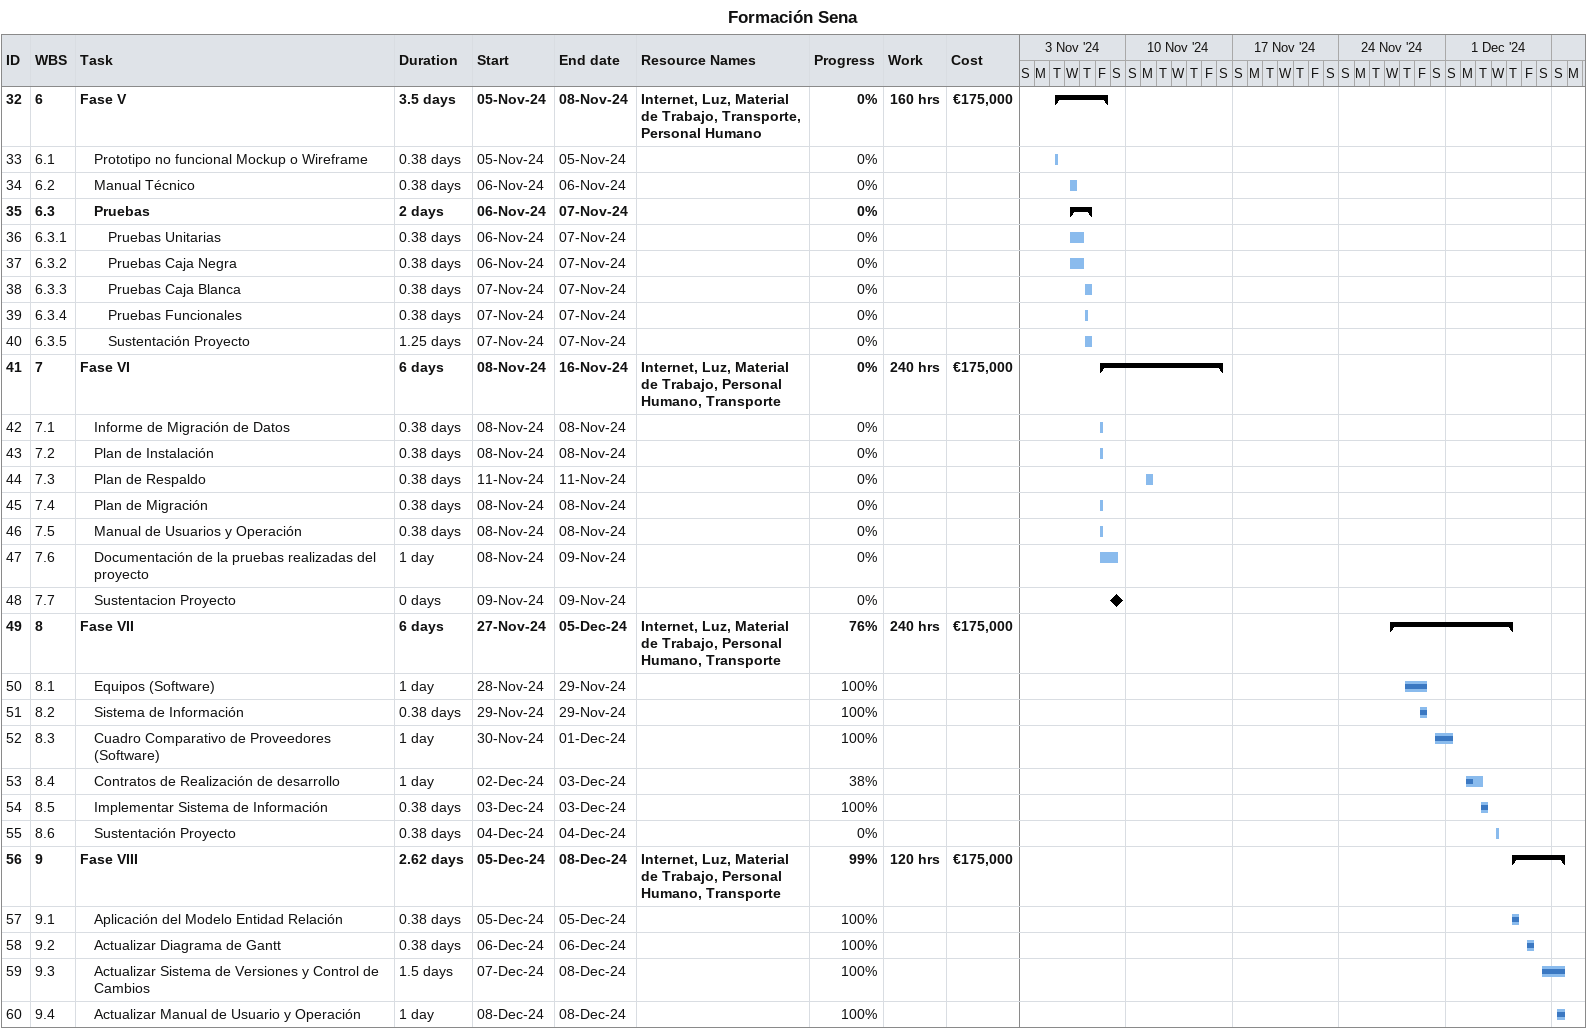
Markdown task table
Formación Sena

| ID | WBS | Task | Duration | Start | Finish | Resources | % complete | Work (h) | Cost (€) |
|---|---|---|---|---|---|---|---|---|---|
| 32 | 6 | **Fase V** | 3.5d | 2024-11-05 | 2024-11-08 | Internet, Luz, Material de Trabajo, Transporte, Personal Humano | 0 | 160 | 175000 |
| 33 | 6.1 | Prototipo no funcional Mockup o Wireframe | 0.38d | 2024-11-05 | 2024-11-05 |  | 0 |  |  |
| 34 | 6.2 | Manual Técnico | 0.38d | 2024-11-06 | 2024-11-06 |  | 0 |  |  |
| 35 | 6.3 | **Pruebas** | 2d | 2024-11-06 | 2024-11-07 |  | 0 |  |  |
| 36 | 6.3.1 | Pruebas Unitarias | 0.38d | 2024-11-06 | 2024-11-07 |  | 0 |  |  |
| 37 | 6.3.2 | Pruebas Caja Negra | 0.38d | 2024-11-06 | 2024-11-07 |  | 0 |  |  |
| 38 | 6.3.3 | Pruebas Caja Blanca | 0.38d | 2024-11-07 | 2024-11-07 |  | 0 |  |  |
| 39 | 6.3.4 | Pruebas Funcionales | 0.38d | 2024-11-07 | 2024-11-07 |  | 0 |  |  |
| 40 | 6.3.5 | Sustentación Proyecto | 1.25d | 2024-11-07 | 2024-11-07 |  | 0 |  |  |
| 41 | 7 | **Fase VI** | 6d | 2024-11-08 | 2024-11-16 | Internet, Luz, Material de Trabajo, Personal Humano, Transporte | 0 | 240 | 175000 |
| 42 | 7.1 | Informe de Migración de Datos | 0.38d | 2024-11-08 | 2024-11-08 |  | 0 |  |  |
| 43 | 7.2 | Plan de Instalación | 0.38d | 2024-11-08 | 2024-11-08 |  | 0 |  |  |
| 44 | 7.3 | Plan de Respaldo | 0.38d | 2024-11-11 | 2024-11-11 |  | 0 |  |  |
| 45 | 7.4 | Plan de Migración | 0.38d | 2024-11-08 | 2024-11-08 |  | 0 |  |  |
| 46 | 7.5 | Manual de Usuarios y Operación | 0.38d | 2024-11-08 | 2024-11-08 |  | 0 |  |  |
| 47 | 7.6 | Documentación de la pruebas realizadas del proyecto | 1d | 2024-11-08 | 2024-11-09 |  | 0 |  |  |
| 48 | 7.7 | Sustentacion Proyecto | 0d | 2024-11-09 | 2024-11-09 |  | 0 |  |  |
| 49 | 8 | **Fase VII** | 6d | 2024-11-27 | 2024-12-05 | Internet, Luz, Material de Trabajo, Personal Humano, Transporte | 76 | 240 | 175000 |
| 50 | 8.1 | Equipos (Software) | 1d | 2024-11-28 | 2024-11-29 |  | 100 |  |  |
| 51 | 8.2 | Sistema de Información | 0.38d | 2024-11-29 | 2024-11-29 |  | 100 |  |  |
| 52 | 8.3 | Cuadro Comparativo de Proveedores (Software) | 1d | 2024-11-30 | 2024-12-01 |  | 100 |  |  |
| 53 | 8.4 | Contratos de Realización de desarrollo | 1d | 2024-12-02 | 2024-12-03 |  | 38 |  |  |
| 54 | 8.5 | Implementar Sistema de Información | 0.38d | 2024-12-03 | 2024-12-03 |  | 100 |  |  |
| 55 | 8.6 | Sustentación Proyecto | 0.38d | 2024-12-04 | 2024-12-04 |  | 0 |  |  |
| 56 | 9 | **Fase VIII** | 2.62d | 2024-12-05 | 2024-12-08 | Internet, Luz, Material de Trabajo, Personal Humano, Transporte | 99 | 120 | 175000 |
| 57 | 9.1 | Aplicación del Modelo Entidad Relación | 0.38d | 2024-12-05 | 2024-12-05 |  | 100 |  |  |
| 58 | 9.2 | Actualizar Diagrama de Gantt | 0.38d | 2024-12-06 | 2024-12-06 |  | 100 |  |  |
| 59 | 9.3 | Actualizar Sistema de Versiones y Control de Cambios | 1.5d | 2024-12-07 | 2024-12-08 |  | 100 |  |  |
| 60 | 9.4 | Actualizar Manual de Usuario y Operación | 1d | 2024-12-08 | 2024-12-08 |  | 100 |  |  |
